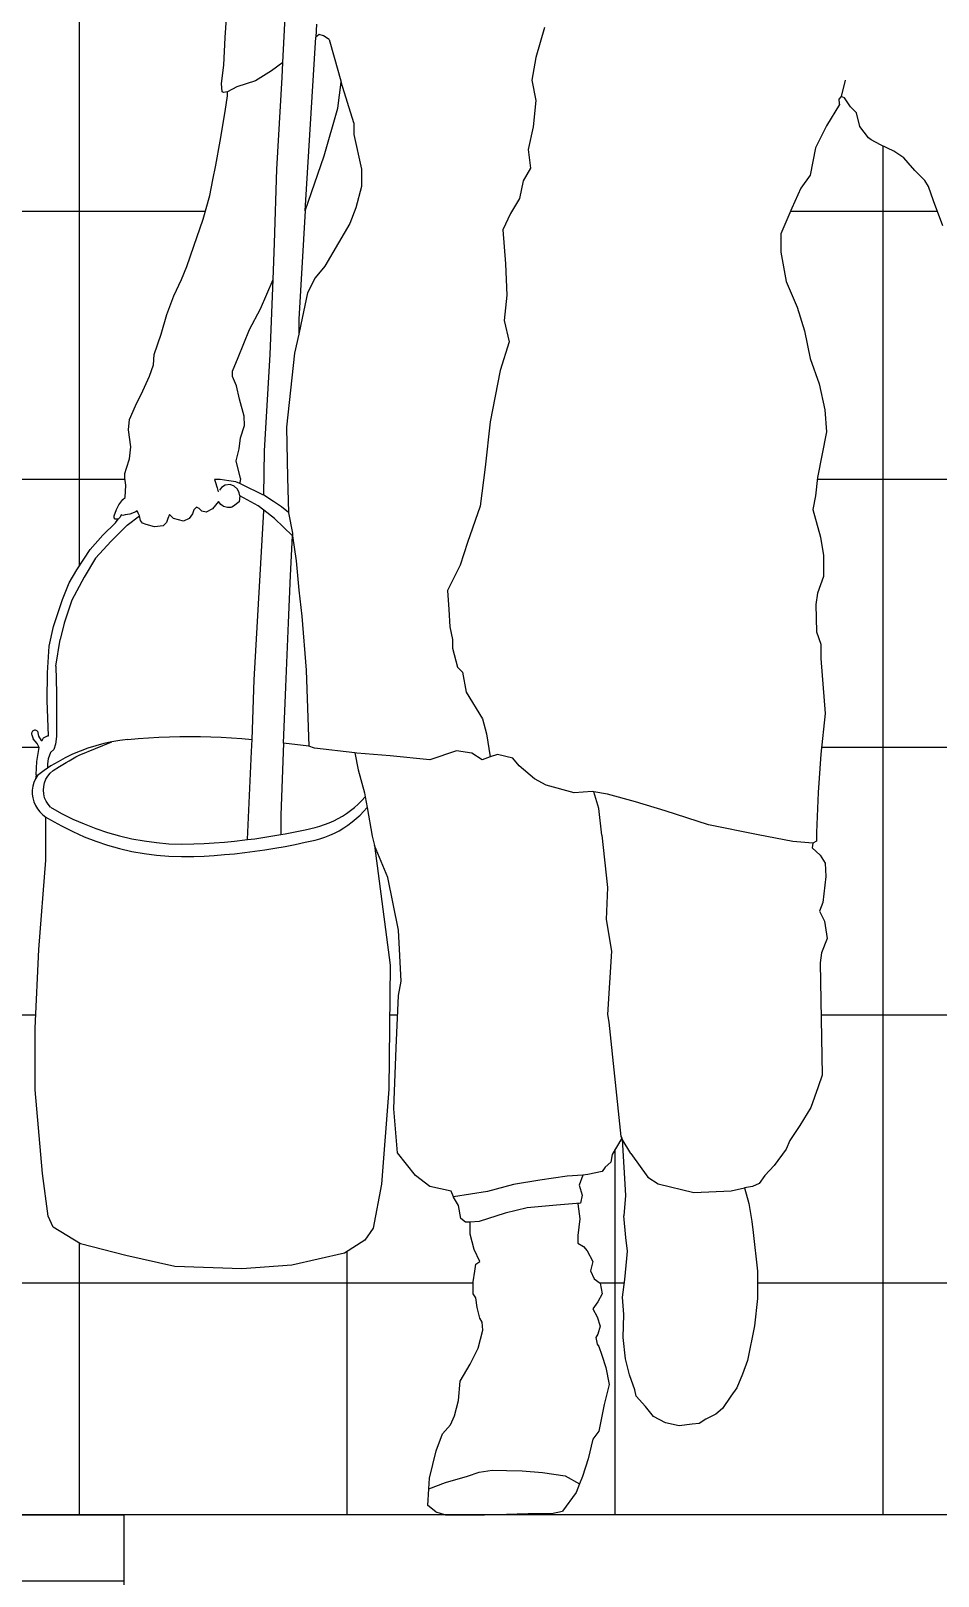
# Model space of a CAD drawing. Header units: metres. Extents: x 2304 to 3408, y 318 to 588.
# Drawn here: x 2785.388 to 2786.066, y 363.627 to 364.78 of the extents above; entities that cross this region are included whole.
import ezdxf

# ---------------------------------------------------------------- set-up
doc = ezdxf.new("R2010")
doc.units = ezdxf.units.M
doc.header["$LTSCALE"] = 5.5
doc.header["$MEASUREMENT"] = 0
for name, color, linetype in [('HACHURA', 251, 'Continuous'), ('HACHURA PISOS', 250, 'Continuous'), ('PENA 01', 1, 'Continuous')]:
    doc.layers.add(name, color=color, linetype=linetype)
doc.layers.add('PENA 04', color=4, linetype='Continuous', lineweight=25)

# ---------------------------------------------------------------- blocks, each defined once
blk = doc.blocks.new('A$C186D24D7')
for p, q in [((0.1444, 1.1026), (0.1464, 1.1321)), ((0.1875, 1.084), (0.1903, 1.1399)), ((0.2126, 1.1128), (0.2121, 1.103)), ((0.3827, 1.1102), (0.3762, 1.0877)), ((0.1434, 1.082), (0.1444, 1.1026)), ((0.2042, 0.9733), (0.2121, 1.103)), ((0.2145, 1.105), (0.2121, 1.103)), ((0.2179, 1.104), (0.2145, 1.105)), ((0.222, 1.1013), (0.2179, 1.104)), ((0.222, 1.1013), (0.2289, 1.0766)), ((0.3762, 1.0877), (0.3734, 1.0708)), ((0.1417, 1.0683), (0.1434, 1.082)), ((0.179, 1.0779), (0.1671, 1.0705)), ((0.1875, 1.084), (0.179, 1.0779)), ((0.1831, 1.0044), (0.1869, 1.0729)), ((0.1869, 1.0729), (0.1875, 1.084)), ((0.2289, 1.0766), (0.2311, 1.0694)), ((0.1422, 1.0621), (0.1417, 1.0683)), ((0.1432, 1.0616), (0.1422, 1.0621)), ((0.1461, 1.0621), (0.1432, 1.0616)), ((0.1531, 1.066), (0.1461, 1.0621)), ((0.1461, 1.0591), (0.1461, 1.0621)), ((0.1671, 1.0705), (0.1531, 1.066)), ((0.2284, 1.0499), (0.2311, 1.0694)), ((0.2405, 1.039), (0.2311, 1.0694)), ((0.3734, 1.0708), (0.3762, 1.0558)), ((0.6071, 1.0708), (0.6041, 1.0588)), ((0.1444, 1.0476), (0.1461, 1.0591)), ((0.2184, 1.0143), (0.2284, 1.0499)), ((0.3762, 1.0558), (0.3743, 1.0361)), ((0.6029, 1.0527), (0.5933, 1.0368)), ((0.6041, 1.0588), (0.6025, 1.0568)), ((0.6025, 1.0568), (0.6028, 1.0534)), ((0.6028, 1.0534), (0.6029, 1.0527)), ((0.6067, 1.0578), (0.6041, 1.0588)), ((0.6112, 1.051), (0.6067, 1.0578)), ((0.6157, 1.0465), (0.6112, 1.051)), ((0.1407, 1.0254), (0.1444, 1.0476)), ((0.2405, 1.039), (0.2405, 1.0304)), ((0.618, 1.0364), (0.6157, 1.0465)), ((0.2405, 1.0304), (0.2463, 1.0044)), ((0.3743, 1.0361), (0.3705, 1.0192)), ((0.5933, 1.0368), (0.5851, 1.0204)), ((0.6245, 1.0279), (0.618, 1.0364)), ((0.6266, 1.0263), (0.6245, 1.0279)), ((0.1374, 1.0074), (0.1407, 1.0254)), ((0.3705, 1.0192), (0.3724, 1.0051)), ((0.5851, 1.0204), (0.581, 0.9999)), ((0.6336, 1.0226), (0.6266, 1.0263)), ((0.6435, 1.0178), (0.6336, 1.0226)), ((0.651, 1.013), (0.6435, 1.0178)), ((0.1353, 0.9965), (0.1374, 1.0074)), ((0.1812, 0.9492), (0.1831, 1.0044)), ((0.2042, 0.9733), (0.2184, 1.0143)), ((0.2463, 1.0044), (0.2463, 0.9914)), ((0.3724, 1.0051), (0.3668, 0.9957)), ((0.6542, 1.0092), (0.651, 1.013)), ((0.6591, 1.0034), (0.6542, 1.0092)), ((0.1331, 0.9848), (0.1353, 0.9965)), ((0.3668, 0.9957), (0.364, 0.9826)), ((0.581, 0.9999), (0.5741, 0.9903)), ((0.6666, 0.9959), (0.6591, 1.0034)), ((0.6693, 0.9916), (0.6666, 0.9959)), ((0.1279, 0.9671), (0.1331, 0.9848)), ((0.2463, 0.9914), (0.2419, 0.9755)), ((0.364, 0.9826), (0.3574, 0.9714)), ((0.5741, 0.9903), (0.5673, 0.9753)), ((0.673, 0.9809), (0.6693, 0.9916)), ((0.68, 0.9621), (0.673, 0.9809)), ((0.2042, 0.9733), (0.1993, 0.8926)), ((0.2419, 0.9755), (0.2376, 0.9639)), ((0.3574, 0.9714), (0.3517, 0.9592)), ((0.5673, 0.9753), (0.5591, 0.9561)), ((0.1211, 0.9469), (0.1279, 0.9671)), ((0.2376, 0.9639), (0.2289, 0.9494)), ((0.3517, 0.9592), (0.3536, 0.9338)), ((0.1159, 0.9317), (0.1211, 0.9469)), ((0.1802, 0.9221), (0.1812, 0.9492)), ((0.2289, 0.9494), (0.2188, 0.9321)), ((0.5591, 0.9561), (0.5591, 0.9425)), ((0.5591, 0.9425), (0.5632, 0.9206)), ((0.1119, 0.9222), (0.1159, 0.9317)), ((0.2115, 0.9234), (0.2059, 0.9121)), ((0.2188, 0.9321), (0.2115, 0.9234)), ((0.3536, 0.9338), (0.3546, 0.9104)), ((0.1061, 0.9098), (0.1119, 0.9222)), ((0.1708, 0.9003), (0.1802, 0.9221)), ((0.1779, 0.8661), (0.1802, 0.9221)), ((0.2059, 0.9121), (0.2009, 0.8884)), ((0.5632, 0.9206), (0.5714, 0.9015)), ((0.1009, 0.896), (0.1061, 0.9098)), ((0.1627, 0.8848), (0.1708, 0.9003)), ((0.3546, 0.9104), (0.3527, 0.8916)), ((0.5714, 0.9015), (0.5769, 0.8837)), ((0.0966, 0.8813), (0.1009, 0.896)), ((0.1993, 0.8926), (0.1993, 0.8812)), ((0.2009, 0.8884), (0.1993, 0.8812)), ((0.3527, 0.8916), (0.3564, 0.8756)), ((0.0914, 0.8662), (0.0966, 0.8813)), ((0.1541, 0.864), (0.1627, 0.8848)), ((0.1993, 0.8812), (0.1963, 0.8672)), ((0.5769, 0.8837), (0.581, 0.8632)), ((0.0909, 0.8585), (0.0914, 0.8662)), ((0.1737, 0.7942), (0.1779, 0.8661)), ((0.1963, 0.8672), (0.1903, 0.812)), ((0.3564, 0.8756), (0.3498, 0.8542)), ((0.0879, 0.85), (0.0909, 0.8585)), ((0.15, 0.8536), (0.1541, 0.864)), ((0.15, 0.8496), (0.15, 0.8536)), ((0.3498, 0.8542), (0.3423, 0.8158)), ((0.581, 0.8632), (0.5878, 0.8441)), ((0.0831, 0.839), (0.0879, 0.85)), ((0.1529, 0.8427), (0.15, 0.8496)), ((0.1552, 0.8329), (0.1529, 0.8427)), ((0.5878, 0.8441), (0.5919, 0.8249)), ((0.0776, 0.8278), (0.0831, 0.839)), ((0.1587, 0.8202), (0.1552, 0.8329)), ((0.0731, 0.8176), (0.0776, 0.8278)), ((0.1588, 0.813), (0.1587, 0.8202)), ((0.5919, 0.8249), (0.5933, 0.8085)), ((0.0724, 0.8098), (0.0731, 0.8176)), ((0.0741, 0.7972), (0.0724, 0.8098)), ((0.1558, 0.8039), (0.1588, 0.813)), ((0.1903, 0.812), (0.191, 0.7742)), ((0.3423, 0.8158), (0.3385, 0.782)), ((0.5933, 0.8085), (0.5864, 0.7744)), ((0.0731, 0.7882), (0.0741, 0.7972)), ((0.1527, 0.7867), (0.1548, 0.7958)), ((0.1548, 0.7958), (0.1558, 0.8039)), ((0.0709, 0.7812), (0.0731, 0.7882)), ((0.1558, 0.7736), (0.1527, 0.7867)), ((0.1733, 0.761), (0.1737, 0.7942)), ((0.0696, 0.7772), (0.0709, 0.7812)), ((0.0696, 0.7737), (0.0696, 0.7772)), ((0.0704, 0.7685), (0.0696, 0.7737)), ((0.1407, 0.7729), (0.1364, 0.7729)), ((0.1364, 0.7729), (0.137, 0.7713)), ((0.1472, 0.7719), (0.1407, 0.7729)), ((0.1558, 0.7736), (0.1556, 0.7719)), ((0.191, 0.7742), (0.1917, 0.7482)), ((0.3385, 0.782), (0.3348, 0.7529)), ((0.5864, 0.7744), (0.5851, 0.7607)), ((0.0699, 0.7595), (0.0704, 0.7685)), ((0.137, 0.7713), (0.1384, 0.7666)), ((0.1384, 0.7666), (0.1393, 0.7635)), ((0.1418, 0.7669), (0.1403, 0.7649)), ((0.1445, 0.7687), (0.1418, 0.7669)), ((0.1481, 0.769), (0.1445, 0.7687)), ((0.1524, 0.771), (0.1472, 0.7719)), ((0.1512, 0.7678), (0.1481, 0.769)), ((0.1536, 0.7655), (0.1512, 0.7678)), ((0.1553, 0.7698), (0.1524, 0.771)), ((0.1548, 0.7628), (0.1536, 0.7655)), ((0.1554, 0.7607), (0.1548, 0.7628)), ((0.1556, 0.7719), (0.1553, 0.7707)), ((0.1553, 0.7707), (0.1553, 0.7698)), ((0.1578, 0.7687), (0.1553, 0.7698)), ((0.1726, 0.7614), (0.1578, 0.7687)), ((0.1733, 0.761), (0.1726, 0.7614)), ((0.0616, 0.7456), (0.0634, 0.7505)), ((0.0634, 0.7505), (0.0651, 0.7538)), ((0.0651, 0.7538), (0.0681, 0.7578)), ((0.0681, 0.7578), (0.0699, 0.7595)), ((0.1211, 0.7501), (0.1201, 0.7471)), ((0.1231, 0.7521), (0.1211, 0.7501)), ((0.1251, 0.7511), (0.1231, 0.7521)), ((0.1271, 0.7491), (0.1251, 0.7511)), ((0.1349, 0.7509), (0.1302, 0.7485)), ((0.1394, 0.7563), (0.1349, 0.7509)), ((0.1411, 0.7542), (0.1394, 0.7563)), ((0.143, 0.7529), (0.1411, 0.7542)), ((0.1433, 0.7526), (0.143, 0.7529)), ((0.1441, 0.7524), (0.1433, 0.7526)), ((0.1451, 0.7521), (0.1441, 0.7524)), ((0.1462, 0.7519), (0.1451, 0.7521)), ((0.1478, 0.7518), (0.1462, 0.7519)), ((0.1487, 0.7519), (0.1478, 0.7518)), ((0.1493, 0.7521), (0.1487, 0.7519)), ((0.1507, 0.753), (0.1493, 0.7521)), ((0.1548, 0.7561), (0.1507, 0.753)), ((0.1554, 0.7607), (0.1548, 0.7561)), ((0.169, 0.7532), (0.1554, 0.7607)), ((0.1732, 0.75), (0.169, 0.7532)), ((0.1732, 0.7494), (0.1732, 0.75)), ((0.1813, 0.7438), (0.1732, 0.75)), ((0.1805, 0.7563), (0.1733, 0.761)), ((0.1866, 0.7523), (0.1805, 0.7563)), ((0.1917, 0.7482), (0.1866, 0.7523)), ((0.3348, 0.7529), (0.3254, 0.7257)), ((0.5851, 0.7607), (0.5831, 0.7504)), ((0.5831, 0.7504), (0.5887, 0.7297)), ((0.0531, 0.7313), (0.0626, 0.7405)), ((0.0712, 0.7388), (0.0594, 0.7269)), ((0.0616, 0.7441), (0.0616, 0.7456)), ((0.0624, 0.7433), (0.0616, 0.7441)), ((0.0645, 0.7432), (0.0624, 0.7433)), ((0.0626, 0.7405), (0.0645, 0.7432)), ((0.0651, 0.7437), (0.0645, 0.7432)), ((0.066, 0.7446), (0.0651, 0.7437)), ((0.0669, 0.7464), (0.066, 0.7446)), ((0.0681, 0.746), (0.0669, 0.7464)), ((0.0699, 0.7464), (0.0681, 0.746)), ((0.0734, 0.7469), (0.0699, 0.7464)), ((0.0712, 0.7388), (0.0804, 0.7458)), ((0.0778, 0.7486), (0.0734, 0.7469)), ((0.0788, 0.7495), (0.0778, 0.7486)), ((0.0794, 0.7478), (0.0788, 0.7495)), ((0.0804, 0.7458), (0.0794, 0.7478)), ((0.0812, 0.7423), (0.0804, 0.7458)), ((0.0827, 0.7403), (0.0812, 0.7423)), ((0.0854, 0.7393), (0.0827, 0.7403)), ((0.0917, 0.7376), (0.0854, 0.7393)), ((0.0981, 0.7383), (0.0917, 0.7376)), ((0.1006, 0.7406), (0.0981, 0.7383)), ((0.1016, 0.7436), (0.1006, 0.7406)), ((0.1029, 0.7466), (0.1016, 0.7436)), ((0.1059, 0.7436), (0.1029, 0.7466)), ((0.1134, 0.7418), (0.1059, 0.7436)), ((0.1176, 0.7436), (0.1134, 0.7418)), ((0.1201, 0.7471), (0.1176, 0.7436)), ((0.1302, 0.7485), (0.1271, 0.7491)), ((0.1661, 0.6232), (0.1732, 0.7494)), ((0.1948, 0.7308), (0.1813, 0.7438)), ((0.1917, 0.7482), (0.1917, 0.748)), ((0.1917, 0.748), (0.1946, 0.7328)), ((0.0436, 0.7205), (0.0531, 0.7313)), ((0.0594, 0.7269), (0.0476, 0.7142)), ((0.1932, 0.7011), (0.1948, 0.7308)), ((0.1946, 0.7328), (0.1948, 0.7308)), ((0.1948, 0.7308), (0.1974, 0.7121)), ((0.5887, 0.7297), (0.5909, 0.7162)), ((0.0338, 0.7053), (0.0436, 0.7205)), ((0.3254, 0.7257), (0.3197, 0.7088)), ((0.5909, 0.7162), (0.5909, 0.7004)), ((0.0281, 0.6956), (0.0338, 0.7053)), ((0.0476, 0.7142), (0.0391, 0.7)), ((0.1974, 0.7121), (0.1993, 0.6903)), ((0.3197, 0.7088), (0.3103, 0.69)), ((0.0231, 0.6832), (0.0281, 0.6956)), ((0.0391, 0.7), (0.0301, 0.6828)), ((0.1917, 0.6659), (0.1932, 0.7011)), ((0.5909, 0.7004), (0.5864, 0.688)), ((0.0163, 0.6632), (0.0231, 0.6832)), ((0.0301, 0.6828), (0.0244, 0.6656)), ((0.1993, 0.6903), (0.2017, 0.6709)), ((0.3103, 0.69), (0.3113, 0.6759)), ((0.5864, 0.688), (0.5853, 0.6795)), ((0.2017, 0.6709), (0.205, 0.6304)), ((0.3113, 0.6759), (0.3122, 0.6628)), ((0.5853, 0.6795), (0.5858, 0.6591)), ((0.0131, 0.6485), (0.0163, 0.6632)), ((0.0244, 0.6656), (0.0213, 0.6535)), ((0.1898, 0.6181), (0.1917, 0.6659)), ((0.3122, 0.6628), (0.3141, 0.6534)), ((0.5858, 0.6591), (0.5891, 0.65)), ((0.0119, 0.6286), (0.0131, 0.6485)), ((0.0181, 0.6335), (0.0213, 0.6535)), ((0.3141, 0.6534), (0.3141, 0.6469)), ((0.3141, 0.6469), (0.3179, 0.6328)), ((0.5891, 0.65), (0.5891, 0.6393)), ((0.5891, 0.6393), (0.5922, 0.5982)), ((0.0116, 0.6079), (0.0119, 0.6286)), ((0.0181, 0.6335), (0.0186, 0.6133)), ((0.1645, 0.5788), (0.1661, 0.6232)), ((0.205, 0.6304), (0.2069, 0.5737)), ((0.3179, 0.6328), (0.3216, 0.629)), ((0.3216, 0.629), (0.3244, 0.614)), ((0.0186, 0.6133), (0.0186, 0.581)), ((0.1879, 0.5761), (0.1898, 0.6181)), ((0.3244, 0.614), (0.3366, 0.5943)), ((0.0126, 0.5815), (0.0116, 0.6079)), ((0.3366, 0.5943), (0.3395, 0.583)), ((0.5922, 0.5982), (0.589, 0.5677)), ((0.0001, 0.5839), (0, 0.5834)), ((0, 0.5834), (0, 0.5828)), ((0, 0.5828), (0.0001, 0.5822)), ((0.0004, 0.5844), (0.0001, 0.5839)), ((0.0001, 0.5822), (0.0011, 0.5792)), ((0.0007, 0.5849), (0.0004, 0.5844)), ((0.0012, 0.5852), (0.0007, 0.5849)), ((0.0041, 0.5757), (0.0011, 0.5792)), ((0.0017, 0.5855), (0.0012, 0.5852)), ((0.0022, 0.5856), (0.0017, 0.5855)), ((0.0028, 0.5857), (0.0022, 0.5856)), ((0.0034, 0.5855), (0.0028, 0.5857)), ((0.0039, 0.5853), (0.0034, 0.5855)), ((0.0044, 0.585), (0.0039, 0.5853)), ((0.0044, 0.585), (0.0051, 0.5812)), ((0.0051, 0.5812), (0.0071, 0.578)), ((0.0071, 0.578), (0.0079, 0.578)), ((0.0079, 0.578), (0.0089, 0.58)), ((0.0089, 0.58), (0.0119, 0.5815)), ((0.0119, 0.5815), (0.0126, 0.5815)), ((0.0186, 0.581), (0.0178, 0.5752)), ((0.0354, 0.5671), (0.0598, 0.577)), ((0.0598, 0.577), (0.0538, 0.5757)), ((0.0658, 0.578), (0.0598, 0.577)), ((0.0719, 0.5788), (0.0658, 0.578)), ((0.0719, 0.5788), (0.0796, 0.5795)), ((0.0796, 0.5795), (0.0873, 0.58)), ((0.0873, 0.58), (0.095, 0.5805)), ((0.095, 0.5805), (0.1028, 0.5808)), ((0.1028, 0.5808), (0.1105, 0.581)), ((0.1105, 0.581), (0.1182, 0.5811)), ((0.1182, 0.5811), (0.126, 0.581)), ((0.126, 0.581), (0.1337, 0.5808)), ((0.1337, 0.5808), (0.1414, 0.5805)), ((0.1414, 0.5805), (0.1491, 0.58)), ((0.1491, 0.58), (0.1568, 0.5795)), ((0.1568, 0.5795), (0.1645, 0.5788)), ((0.1642, 0.5699), (0.1645, 0.5788)), ((0.3395, 0.583), (0.3421, 0.5657)), ((0.0039, 0.5623), (0.0056, 0.5728)), ((0.0056, 0.5728), (0.0041, 0.5757)), ((0.0141, 0.569), (0.0124, 0.5643)), ((0.0166, 0.5713), (0.0141, 0.569)), ((0.0178, 0.5752), (0.0166, 0.5713)), ((0.0306, 0.5677), (0.0251, 0.5651)), ((0.0305, 0.5643), (0.0329, 0.5657)), ((0.0363, 0.5701), (0.0306, 0.5677)), ((0.0329, 0.5657), (0.0354, 0.5671)), ((0.042, 0.5723), (0.0363, 0.5701)), ((0.0479, 0.5741), (0.042, 0.5723)), ((0.0538, 0.5757), (0.0479, 0.5741)), ((0.1612, 0.504), (0.1642, 0.5699)), ((0.1879, 0.5761), (0.186, 0.5222)), ((0.2069, 0.5737), (0.1879, 0.5761)), ((0.2112, 0.5723), (0.2069, 0.5737)), ((0.2411, 0.5687), (0.2112, 0.5723)), ((0.2427, 0.5685), (0.2411, 0.5687)), ((0.2411, 0.5687), (0.2436, 0.5561)), ((0.2675, 0.5666), (0.2427, 0.5685)), ((0.2971, 0.5637), (0.2675, 0.5666)), ((0.3171, 0.5704), (0.2971, 0.5637)), ((0.3285, 0.5685), (0.3171, 0.5704)), ((0.3362, 0.5637), (0.3285, 0.5685)), ((0.3421, 0.5657), (0.3362, 0.5637)), ((0.3476, 0.5676), (0.3421, 0.5657)), ((0.3591, 0.5647), (0.3476, 0.5676)), ((0.589, 0.5677), (0.5869, 0.5393)), ((0.0034, 0.5523), (0.0039, 0.5623)), ((0.0093, 0.5556), (0.0044, 0.552)), ((0.0119, 0.5573), (0.0093, 0.5556)), ((0.0124, 0.5643), (0.0119, 0.5605)), ((0.0119, 0.5605), (0.0119, 0.5573)), ((0.0144, 0.559), (0.0119, 0.5573)), ((0.0121, 0.5515), (0.0139, 0.5537)), ((0.0139, 0.5537), (0.0161, 0.5556)), ((0.0197, 0.5622), (0.0144, 0.559)), ((0.0161, 0.5556), (0.0209, 0.5585)), ((0.0251, 0.5651), (0.0197, 0.5622)), ((0.0209, 0.5585), (0.0233, 0.56)), ((0.0233, 0.56), (0.0257, 0.5615)), ((0.0257, 0.5615), (0.0281, 0.5629)), ((0.0281, 0.5629), (0.0305, 0.5643)), ((0.2436, 0.5561), (0.2484, 0.539)), ((0.3639, 0.559), (0.3591, 0.5647)), ((0.3753, 0.5494), (0.3639, 0.559)), ((0.0009, 0.5439), (0.0005, 0.541)), ((0.0017, 0.5467), (0.0009, 0.5439)), ((0.0029, 0.5494), (0.0017, 0.5467)), ((0.0034, 0.5523), (0.0029, 0.5494)), ((0.0044, 0.552), (0.0029, 0.5494)), ((0.0088, 0.5409), (0.009, 0.5437)), ((0.009, 0.5437), (0.0096, 0.5465)), ((0.0096, 0.5465), (0.0107, 0.5491)), ((0.0107, 0.5491), (0.0121, 0.5515)), ((0.3839, 0.5447), (0.3753, 0.5494)), ((0.4049, 0.539), (0.3839, 0.5447)), ((0.0005, 0.541), (0.0005, 0.538)), ((0.0005, 0.538), (0.0009, 0.5351)), ((0.0009, 0.5351), (0.0017, 0.5322)), ((0.0017, 0.5322), (0.0028, 0.5295)), ((0.009, 0.5381), (0.0088, 0.5409)), ((0.0097, 0.5353), (0.009, 0.5381)), ((0.0108, 0.5327), (0.0097, 0.5353)), ((0.0123, 0.5304), (0.0108, 0.5327)), ((0.2438, 0.5305), (0.2464, 0.5331)), ((0.2464, 0.5331), (0.2489, 0.5359)), ((0.2484, 0.539), (0.2489, 0.5359)), ((0.2489, 0.5359), (0.2503, 0.5281)), ((0.4183, 0.5399), (0.4049, 0.539)), ((0.4197, 0.5397), (0.4183, 0.5399)), ((0.4297, 0.538), (0.4197, 0.5397)), ((0.4232, 0.5273), (0.4197, 0.5397)), ((0.4507, 0.5323), (0.4297, 0.538)), ((0.4727, 0.5256), (0.4507, 0.5323)), ((0.5869, 0.5393), (0.5858, 0.5093)), ((0.0028, 0.5295), (0.0043, 0.527)), ((0.0043, 0.527), (0.0062, 0.5247)), ((0.0062, 0.5247), (0.0083, 0.5226)), ((0.0083, 0.5226), (0.0107, 0.5209)), ((0.0107, 0.5209), (0.0142, 0.5188)), ((0.0107, 0.4888), (0.0107, 0.5209)), ((0.0142, 0.5282), (0.0123, 0.5304)), ((0.0142, 0.5282), (0.0223, 0.5236)), ((0.0223, 0.5236), (0.0307, 0.5194)), ((0.0307, 0.5194), (0.0392, 0.5157)), ((0.186, 0.5222), (0.186, 0.5078)), ((0.2255, 0.518), (0.2288, 0.5197)), ((0.2288, 0.5197), (0.232, 0.5215)), ((0.232, 0.5215), (0.2351, 0.5236)), ((0.2351, 0.5236), (0.2381, 0.5257)), ((0.2381, 0.5257), (0.241, 0.5281)), ((0.2393, 0.5172), (0.2422, 0.5197)), ((0.241, 0.5281), (0.2438, 0.5305)), ((0.2422, 0.5197), (0.2451, 0.5223)), ((0.2451, 0.5223), (0.2478, 0.5251)), ((0.2478, 0.5251), (0.2503, 0.5281)), ((0.2503, 0.5281), (0.2541, 0.5065)), ((0.4256, 0.5073), (0.4232, 0.5273)), ((0.5051, 0.5151), (0.4727, 0.5256)), ((0.0142, 0.5188), (0.0223, 0.5142)), ((0.0223, 0.5142), (0.0307, 0.51)), ((0.0307, 0.51), (0.0392, 0.5062)), ((0.0392, 0.5157), (0.0479, 0.5123)), ((0.0479, 0.5123), (0.0567, 0.5093)), ((0.0567, 0.5093), (0.0657, 0.5068)), ((0.1816, 0.507), (0.186, 0.5078)), ((0.186, 0.5078), (0.1891, 0.5084)), ((0.1891, 0.5084), (0.1966, 0.5098)), ((0.1966, 0.5098), (0.2041, 0.5114)), ((0.2041, 0.5114), (0.2115, 0.5131)), ((0.2115, 0.5131), (0.2151, 0.5141)), ((0.2151, 0.5141), (0.2186, 0.5152)), ((0.2186, 0.5152), (0.2221, 0.5165)), ((0.2221, 0.5165), (0.2255, 0.518)), ((0.2226, 0.5073), (0.2261, 0.5089)), ((0.2261, 0.5089), (0.2296, 0.5107)), ((0.2296, 0.5107), (0.2329, 0.5127)), ((0.2329, 0.5127), (0.2361, 0.5148)), ((0.2361, 0.5148), (0.2393, 0.5172)), ((0.5423, 0.5075), (0.5051, 0.5151)), ((0.5681, 0.5027), (0.5423, 0.5075)), ((0.5858, 0.5093), (0.5858, 0.5028)), ((0.0392, 0.5062), (0.0479, 0.5028)), ((0.0479, 0.5028), (0.0567, 0.4999)), ((0.0567, 0.4999), (0.0657, 0.4973)), ((0.0657, 0.5068), (0.0748, 0.5047)), ((0.0657, 0.4973), (0.0748, 0.4952)), ((0.0748, 0.5047), (0.0839, 0.503)), ((0.0839, 0.503), (0.0932, 0.5018)), ((0.0932, 0.5018), (0.1025, 0.501)), ((0.1025, 0.501), (0.1118, 0.5007)), ((0.1118, 0.5007), (0.1211, 0.5008)), ((0.1211, 0.5008), (0.1287, 0.5012)), ((0.1287, 0.5012), (0.1363, 0.5016)), ((0.1363, 0.5016), (0.1439, 0.5022)), ((0.1439, 0.5022), (0.1515, 0.5029)), ((0.1515, 0.5029), (0.159, 0.5038)), ((0.159, 0.5038), (0.1612, 0.504)), ((0.1612, 0.504), (0.1666, 0.5047)), ((0.1666, 0.5047), (0.1741, 0.5058)), ((0.1666, 0.4953), (0.1741, 0.4964)), ((0.1741, 0.5058), (0.1816, 0.507)), ((0.1741, 0.4964), (0.1816, 0.4976)), ((0.1816, 0.4976), (0.1891, 0.4989)), ((0.1891, 0.4989), (0.1966, 0.5004)), ((0.1966, 0.5004), (0.2041, 0.502)), ((0.2041, 0.502), (0.2115, 0.5037)), ((0.2115, 0.5037), (0.2152, 0.5047)), ((0.2152, 0.5047), (0.2189, 0.5059)), ((0.2189, 0.5059), (0.2226, 0.5073)), ((0.2541, 0.5065), (0.256, 0.4997)), ((0.256, 0.4997), (0.2675, 0.4103)), ((0.2658, 0.4757), (0.256, 0.4997)), ((0.4256, 0.5073), (0.4297, 0.4682)), ((0.5831, 0.5015), (0.5681, 0.5027)), ((0.5831, 0.5015), (0.5826, 0.4978)), ((0.5826, 0.4978), (0.5885, 0.4924)), ((0.5858, 0.5028), (0.5831, 0.5015)), ((0.0053, 0.4221), (0.0107, 0.4888)), ((0.0748, 0.4952), (0.0839, 0.4936)), ((0.0839, 0.4936), (0.0932, 0.4924)), ((0.0932, 0.4924), (0.1025, 0.4916)), ((0.1025, 0.4916), (0.1118, 0.4913)), ((0.1118, 0.4913), (0.1211, 0.4914)), ((0.1211, 0.4914), (0.1287, 0.4917)), ((0.1287, 0.4917), (0.1363, 0.4922)), ((0.1363, 0.4922), (0.1439, 0.4928)), ((0.1439, 0.4928), (0.1515, 0.4935)), ((0.1515, 0.4935), (0.159, 0.4943)), ((0.159, 0.4943), (0.1666, 0.4953)), ((0.5885, 0.4924), (0.5922, 0.4865)), ((0.5922, 0.4865), (0.5928, 0.4764)), ((0.2738, 0.4365), (0.2658, 0.4757)), ((0.5928, 0.4764), (0.5906, 0.4571)), ((0.4297, 0.4682), (0.4287, 0.4445)), ((0.5906, 0.4571), (0.5879, 0.4506)), ((0.5879, 0.4506), (0.5917, 0.4431)), ((0.4287, 0.4445), (0.4328, 0.4208)), ((0.5917, 0.4431), (0.5938, 0.4303)), ((0.2757, 0.3984), (0.2738, 0.4365)), ((0.5938, 0.4303), (0.5895, 0.4196)), ((0.0026, 0.3633), (0.0053, 0.4221)), ((0.4328, 0.4208), (0.4297, 0.3735)), ((0.5895, 0.4196), (0.5885, 0.4121)), ((0.2675, 0.4103), (0.2666, 0.3177)), ((0.5885, 0.4121), (0.5901, 0.3281)), ((0.2739, 0.3877), (0.2757, 0.3984)), ((0.2721, 0.3485), (0.2739, 0.3877)), ((0.4297, 0.3735), (0.4309, 0.3677)), ((0.0026, 0.3172), (0.0026, 0.3633)), ((0.4309, 0.3677), (0.4397, 0.2824)), ((0.2703, 0.3031), (0.2721, 0.3485)), ((0.5901, 0.3281), (0.5869, 0.3195)), ((0.008, 0.2549), (0.0026, 0.3172)), ((0.2666, 0.3177), (0.2612, 0.2469)), ((0.5869, 0.3195), (0.5815, 0.304)), ((0.273, 0.2702), (0.2703, 0.3031)), ((0.5815, 0.304), (0.5734, 0.2906)), ((0.5734, 0.2906), (0.5659, 0.2794)), ((0.4404, 0.2812), (0.4333, 0.2691)), ((0.4397, 0.2824), (0.4404, 0.2812)), ((0.4404, 0.2812), (0.4408, 0.2805)), ((0.4408, 0.2805), (0.4431, 0.2384)), ((0.4473, 0.2698), (0.4408, 0.2805)), ((0.5659, 0.2794), (0.5632, 0.273)), ((0.2864, 0.2533), (0.273, 0.2702)), ((0.4333, 0.2691), (0.4323, 0.2632)), ((0.4473, 0.2698), (0.46, 0.252)), ((0.5632, 0.273), (0.5541, 0.2607)), ((0.0124, 0.2229), (0.008, 0.2549)), ((0.4151, 0.2541), (0.4113, 0.2536)), ((0.4258, 0.2562), (0.4151, 0.2541)), ((0.428, 0.2595), (0.4258, 0.2562)), ((0.4323, 0.2632), (0.428, 0.2595)), ((0.5541, 0.2607), (0.5471, 0.2532)), ((0.2612, 0.2469), (0.2549, 0.214)), ((0.2971, 0.2452), (0.2864, 0.2533)), ((0.3131, 0.2417), (0.2971, 0.2452)), ((0.3596, 0.2467), (0.3401, 0.2415)), ((0.3792, 0.2498), (0.3596, 0.2467)), ((0.3998, 0.2529), (0.3792, 0.2498)), ((0.4113, 0.2536), (0.3998, 0.2529)), ((0.4113, 0.2536), (0.4087, 0.2461)), ((0.4087, 0.2461), (0.4108, 0.2386)), ((0.46, 0.252), (0.4676, 0.247)), ((0.4676, 0.247), (0.4942, 0.2406)), ((0.5221, 0.2419), (0.5321, 0.2441)), ((0.538, 0.2451), (0.5321, 0.2441)), ((0.5321, 0.2441), (0.5353, 0.2323)), ((0.5429, 0.2473), (0.538, 0.2451)), ((0.5471, 0.2532), (0.5429, 0.2473)), ((0.3148, 0.2375), (0.3131, 0.2417)), ((0.3401, 0.2415), (0.3148, 0.2375)), ((0.3149, 0.2372), (0.3148, 0.2375)), ((0.3185, 0.231), (0.3149, 0.2372)), ((0.3202, 0.2212), (0.3185, 0.231)), ((0.3916, 0.2313), (0.3699, 0.2292)), ((0.4097, 0.2327), (0.3916, 0.2313)), ((0.4097, 0.2327), (0.4076, 0.2321)), ((0.4076, 0.2321), (0.4092, 0.2209)), ((0.4108, 0.2386), (0.4097, 0.2327)), ((0.4431, 0.2384), (0.4419, 0.2232)), ((0.4942, 0.2406), (0.5221, 0.2419)), ((0.5353, 0.2323), (0.5375, 0.2189)), ((0.016, 0.2148), (0.0124, 0.2229)), ((0.3238, 0.2185), (0.3202, 0.2212)), ((0.3535, 0.2251), (0.3339, 0.2189)), ((0.3699, 0.2292), (0.3535, 0.2251)), ((0.4092, 0.2209), (0.4076, 0.2086)), ((0.4435, 0.2071), (0.4419, 0.2232)), ((0.0365, 0.2024), (0.016, 0.2148)), ((0.2549, 0.214), (0.2487, 0.205)), ((0.3274, 0.2185), (0.3238, 0.2185)), ((0.3339, 0.2189), (0.3274, 0.2185)), ((0.3274, 0.2096), (0.3274, 0.2185)), ((0.3302, 0.1981), (0.3274, 0.2096)), ((0.4076, 0.2086), (0.4076, 0.2027)), ((0.5375, 0.2189), (0.5386, 0.2108)), ((0.5386, 0.2108), (0.5418, 0.1819)), ((0.0704, 0.1935), (0.0365, 0.2024)), ((0.2487, 0.205), (0.2335, 0.1953)), ((0.3344, 0.1891), (0.3302, 0.1981)), ((0.4076, 0.2027), (0.4119, 0.2003)), ((0.4119, 0.2003), (0.4145, 0.1971)), ((0.4145, 0.1971), (0.4188, 0.1891)), ((0.4446, 0.1969), (0.4435, 0.2071)), ((0.4442, 0.1914), (0.4446, 0.1969)), ((0.1069, 0.1855), (0.0704, 0.1935)), ((0.1569, 0.1837), (0.1069, 0.1855)), ((0.1943, 0.1863), (0.1569, 0.1837)), ((0.2335, 0.1953), (0.1943, 0.1863)), ((0.3308, 0.1818), (0.3314, 0.1872)), ((0.3314, 0.1872), (0.3344, 0.1891)), ((0.4188, 0.1891), (0.4172, 0.1821)), ((0.4426, 0.1758), (0.4442, 0.1914)), ((0.3296, 0.174), (0.3308, 0.1818)), ((0.3296, 0.1649), (0.3296, 0.174)), ((0.4172, 0.1821), (0.4199, 0.1762)), ((0.4199, 0.1762), (0.4242, 0.173)), ((0.4409, 0.1624), (0.4426, 0.1758)), ((0.5418, 0.1819), (0.5418, 0.1614)), ((0.3314, 0.1619), (0.3296, 0.1649)), ((0.3326, 0.1547), (0.3314, 0.1619)), ((0.4258, 0.1649), (0.4226, 0.1591)), ((0.4242, 0.173), (0.4258, 0.1649)), ((0.442, 0.1496), (0.4409, 0.1624)), ((0.3344, 0.1468), (0.3326, 0.1547)), ((0.4226, 0.1591), (0.4188, 0.1537)), ((0.4188, 0.1537), (0.4221, 0.1478)), ((0.5418, 0.1614), (0.5396, 0.141)), ((0.3362, 0.1438), (0.3344, 0.1468)), ((0.3368, 0.1378), (0.3362, 0.1438)), ((0.4221, 0.1478), (0.4242, 0.1408)), ((0.4242, 0.1408), (0.4226, 0.1349)), ((0.4415, 0.1324), (0.442, 0.1496)), ((0.5396, 0.141), (0.5343, 0.1153)), ((0.3332, 0.1245), (0.3368, 0.1378)), ((0.4226, 0.1349), (0.421, 0.1323)), ((0.421, 0.1323), (0.4221, 0.1274)), ((0.4221, 0.1274), (0.4232, 0.1257)), ((0.4431, 0.1164), (0.4415, 0.1324)), ((0.3272, 0.1125), (0.3332, 0.1245)), ((0.4232, 0.1257), (0.4256, 0.1191)), ((0.4256, 0.1191), (0.4286, 0.11)), ((0.4463, 0.1046), (0.4431, 0.1164)), ((0.3199, 0.0998), (0.3272, 0.1125)), ((0.4286, 0.11), (0.431, 0.0974)), ((0.4501, 0.0933), (0.4463, 0.1046)), ((0.5305, 0.1051), (0.5262, 0.0949)), ((0.5343, 0.1153), (0.5305, 0.1051)), ((0.3187, 0.0853), (0.3199, 0.0998)), ((0.431, 0.0974), (0.4274, 0.0823)), ((0.4511, 0.0885), (0.4501, 0.0933)), ((0.5262, 0.0949), (0.5219, 0.0885)), ((0.3157, 0.0739), (0.3187, 0.0853)), ((0.4274, 0.0823), (0.4232, 0.0624)), ((0.4581, 0.081), (0.4511, 0.0885)), ((0.464, 0.0735), (0.4581, 0.081)), ((0.5219, 0.0885), (0.5155, 0.0794)), ((0.3127, 0.0672), (0.3157, 0.0739)), ((0.4731, 0.0687), (0.464, 0.0735)), ((0.5032, 0.0714), (0.4983, 0.0681)), ((0.5107, 0.0751), (0.5032, 0.0714)), ((0.5155, 0.0794), (0.5107, 0.0751)), ((0.3018, 0.0479), (0.3066, 0.0606)), ((0.3066, 0.0606), (0.3127, 0.0672)), ((0.4232, 0.0624), (0.4189, 0.0564)), ((0.4833, 0.0665), (0.4731, 0.0687)), ((0.493, 0.0676), (0.4833, 0.0665)), ((0.4983, 0.0681), (0.493, 0.0676)), ((0.297, 0.0274), (0.3018, 0.0479)), ((0.4189, 0.0564), (0.4153, 0.0419)), ((0.4153, 0.0419), (0.4111, 0.0286)), ((0.2965, 0.0194), (0.297, 0.0274)), ((0.2965, 0.0194), (0.3088, 0.0243)), ((0.3088, 0.0243), (0.3252, 0.0289)), ((0.3252, 0.0289), (0.334, 0.0318)), ((0.334, 0.0318), (0.3437, 0.0334)), ((0.3437, 0.0334), (0.3544, 0.0332)), ((0.3544, 0.0332), (0.366, 0.0329)), ((0.366, 0.0329), (0.3813, 0.0316)), ((0.3813, 0.0316), (0.3982, 0.0292)), ((0.3982, 0.0292), (0.4089, 0.0231)), ((0.4089, 0.0231), (0.4063, 0.0166)), ((0.4111, 0.0286), (0.4089, 0.0231)), ((0.2958, 0.0069), (0.2965, 0.0194)), ((0.4063, 0.0166), (0.3963, 0.0029)), ((0.3016, 0.0022), (0.2958, 0.0069)), ((0.3016, 0.0022), (0.3088, 0)), ((0.3021, 0.0018), (0.3016, 0.0022)), ((0.338, 0), (0.3705, 0.0011)), ((0.3705, 0.0011), (0.3881, 0.0011)), ((0.3881, 0.0011), (0.3963, 0.0029)), ((0.3088, 0), (0.338, 0))]:
    blk.add_line(p, q)

msp = doc.modelspace()

# ---------------------------------------------------------------- hatches: boundary and pattern name
at = {"layer": 'HACHURA', "ltscale": 1.5}
h = msp.add_hatch(dxfattribs=at)
h.set_pattern_fill('HACH25', color=256, scale=0.025, angle=90, pattern_type=2)
h.set_pattern_definition([(180, (2784.1578, 363.53774), (-8e-17, -0.6225), []), (180, (2784.1578, 363.573), (-8e-17, -0.6225), []), (180, (2784.1578, 363.623), (-8e-17, -0.6225), []), (180, (2784.1578, 363.69374), (-8e-17, -0.6225), []), (180, (2784.1578, 363.79374), (-8e-17, -0.6225), []), (180, (2784.1578, 363.93524), (-8e-17, -0.6225), []), (180, (2784.1578, 364.13524), (-8e-17, -0.6225), [])])
h.paths.add_polyline_path([(2785.4578, 363.6727), (2784.1578, 363.6727), (2784.1578, 363.5127), (2785.4578, 363.5127)])
at = {"layer": 'HACHURA PISOS', "ltscale": 1.5}
h = msp.add_hatch(dxfattribs=at)
h.set_pattern_fill('_USER', color=256, scale=0.2, style=0, double=1, pattern_type=0)
h.set_pattern_definition([(0, (5284.42447, 377.0457), (0, 0.2), []), (90, (5284.42447, 377.0457), (-0.2, 1e-17), [])])
h.paths.add_polyline_path([(2788.0328, 367.0127), (2784.2828, 367.0127), (2784.2828, 366.2327), (2788.0328, 366.2327)])
h.paths.add_polyline_path([(2785.8621, 365.3446), (2785.8685, 365.3417), (2785.8747, 365.3384), (2785.8883, 365.3357), (2785.8943, 365.3324), (2785.8997, 365.3271), (2785.9063, 365.3208), (2785.9119, 365.3143), (2785.9152, 365.3113), (2785.925, 365.3048), (2785.9328, 365.2956), (2785.9363, 365.2926), (2785.9429, 365.2843), (2785.9474, 365.2748), (2785.9522, 365.2623), (2785.9534, 365.2576), (2785.9543, 365.2543), (2785.9549, 365.2517), (2785.9558, 365.2478), (2785.9558, 365.2451), (2785.9564, 365.238), (2785.9558, 365.2279), (2785.9543, 365.2169), (2785.951, 365.2033), (2785.949, 365.1984), (2785.9519, 365.1945), (2785.9512, 365.1839), (2785.9465, 365.1703), (2785.9392, 365.1635), (2785.9339, 365.1538), (2785.9265, 365.1574), (2785.9256, 365.1531), (2785.9244, 365.1513), (2785.9213, 365.1344), (2785.9213, 365.1166), (2785.9273, 365.1056), (2785.9349, 365.0972), (2785.9561, 365.0845), (2785.9589, 365.074), (2785.9773, 365.0625), (2785.9917, 365.0532), (2786.0077, 365.0422), (2786.0188, 365.0337), (2786.0306, 365.0188), (2786.045, 365.0002), (2786.0594, 364.9774), (2786.0696, 364.9613), (2786.0941, 364.9164), (2786.1094, 364.88), (2786.117, 364.864), (2786.128, 364.8454), (2786.1392, 364.8196), (2786.1477, 364.806), (2786.157, 364.8027), (2786.1621, 364.7917), (2786.1706, 364.7756), (2786.1765, 364.7697), (2786.1825, 364.7677), (2786.1917, 364.7646), (2786.2002, 364.7633), (2786.2088, 364.7629), (2786.2057, 364.8252), (2786.1979, 364.9123), (2786.1925, 364.9744), (2786.1862, 365.0406), (2786.1792, 365.1269), (2786.1691, 365.2163), (2786.1629, 365.2793), (2786.1541, 365.4093), (2786.1602, 365.4143), (2786.1679, 365.4117), (2786.1691, 365.407), (2786.1847, 365.2844), (2786.205, 365.0737), (2786.2174, 364.9469), (2786.2268, 364.8187), (2786.2322, 364.7517), (2786.2417, 364.7443), (2786.251, 364.7375), (2786.2603, 364.7223), (2786.268, 364.7121), (2786.2773, 364.7003), (2786.2816, 364.6946), (2786.2883, 364.6868), (2786.2819, 364.6753), (2786.2806, 364.6751), (2786.2788, 364.6719), (2786.2767, 364.6666), (2786.2731, 364.6579), (2786.2722, 364.6582), (2786.2668, 364.6549), (2786.2761, 364.6177), (2786.2822, 364.5922), (2786.3033, 364.5023), (2786.3256, 364.408), (2786.3716, 364.1995), (2786.4106, 364.2209), (2786.4265, 364.2112), (2786.4393, 364.1876), (2786.4633, 364.1278), (2786.4615, 364.1133), (2786.4395, 364.089), (2786.4234, 364.0785), (2786.4074, 364.071), (2786.3751, 364.065), (2786.3618, 364.071), (2786.3234, 364.1228), (2786.31, 364.146), (2786.31, 364.1646), (2786.3487, 364.1866), (2786.3057, 364.396), (2786.2905, 364.4557), (2786.2749, 364.5284), (2786.2655, 364.5708), (2786.2564, 364.6071), (2786.2513, 364.632), (2786.2488, 364.6298), (2786.245, 364.626), (2786.2472, 364.595), (2786.252, 364.5382), (2786.2578, 364.4606), (2786.2637, 364.4017), (2786.2777, 364.2668), (2786.2831, 364.2143), (2786.2863, 364.1785), (2786.289, 364.1582), (2786.2933, 364.1335), (2786.2986, 364.1007), (2786.297, 364.1003), (2786.3082, 364.0833), (2786.3248, 364.0397), (2786.3315, 364.016), (2786.3396, 363.9867), (2786.3438, 363.9719), (2786.3498, 363.9503), (2786.3768, 363.8734), (2786.3852, 363.8464), (2786.3852, 363.8152), (2786.3768, 363.809), (2786.354, 363.8069), (2786.2936, 363.8069), (2786.2322, 363.7986), (2786.1683, 363.7953), (2786.125, 363.7973), (2786.1233, 363.8076), (2786.1266, 363.8207), (2786.1528, 363.8591), (2786.1716, 363.8943), (2786.2033, 363.9668), (2786.2053, 363.9746), (2786.2138, 363.9938), (2786.218, 364.0149), (2786.2183, 364.0149), (2786.2223, 364.0311), (2786.2276, 364.0566), (2786.2372, 364.0769), (2786.2458, 364.0875), (2786.26, 364.0998), (2786.2622, 364.1158), (2786.2622, 364.1421), (2786.2627, 364.1624), (2786.2568, 364.1828), (2786.2579, 364.2139), (2786.251, 364.2646), (2786.2451, 364.3369), (2786.2424, 364.3535), (2786.2349, 364.4445), (2786.2306, 364.5013), (2786.2274, 364.5329), (2786.2225, 364.5923), (2786.2219, 364.6212), (2786.2128, 364.6202), (2786.1978, 364.6223), (2786.1956, 364.6352), (2786.1973, 364.6421), (2786.1978, 364.6453), (2786.1903, 364.6538), (2786.1903, 364.6614), (2786.1877, 364.666), (2786.1823, 364.6703), (2786.1795, 364.6879), (2786.1763, 364.6932), (2786.1741, 364.7034), (2786.1736, 364.7115), (2786.1709, 364.7152), (2786.165, 364.7141), (2786.1602, 364.7088), (2786.1548, 364.7002), (2786.1435, 364.6879), (2786.1258, 364.6675), (2786.1092, 364.6504), (2786.0942, 364.6391), (2786.0824, 364.6332), (2786.07, 364.6321), (2786.062, 364.6536), (2786.0583, 364.6643), (2786.0556, 364.6686), (2786.0481, 364.6761), (2786.0433, 364.682), (2786.04, 364.6857), (2786.0325, 364.6906), (2786.0172, 364.6979), (2786.0135, 364.7007), (2786.007, 364.7091), (2786.0047, 364.7193), (2786.0002, 364.7238), (2785.9957, 364.7305), (2785.9931, 364.7316), (2785.9915, 364.7295), (2785.9918, 364.7261), (2785.9919, 364.7255), (2785.9823, 364.7095), (2785.9741, 364.6931), (2785.97, 364.6726), (2785.9631, 364.663), (2785.9563, 364.648), (2785.9481, 364.6289), (2785.9481, 364.6152), (2785.9522, 364.5933), (2785.9604, 364.5742), (2785.9659, 364.5564), (2785.97, 364.5359), (2785.9768, 364.5168), (2785.9809, 364.4977), (2785.9823, 364.4813), (2785.9755, 364.4471), (2785.9741, 364.4335), (2785.9721, 364.4231), (2785.9777, 364.4024), (2785.9799, 364.3889), (2785.9799, 364.3731), (2785.9754, 364.3608), (2785.9743, 364.3522), (2785.9749, 364.3319), (2785.9781, 364.3228), (2785.9781, 364.312), (2785.9812, 364.2709), (2785.978, 364.2404), (2785.9759, 364.212), (2785.9748, 364.182), (2785.9748, 364.1676), (2785.9811, 364.1619), (2785.9818, 364.1491), (2785.9796, 364.1298), (2785.9769, 364.1234), (2785.9807, 364.1159), (2785.9828, 364.103), (2785.9785, 364.0923), (2785.9775, 364.0848), (2785.9791, 364.0008), (2785.9759, 363.9923), (2785.9705, 363.9767), (2785.9625, 363.9633), (2785.9549, 363.9522), (2785.9522, 363.9457), (2785.9431, 363.9334), (2785.9362, 363.9259), (2785.9308, 363.9186), (2785.9211, 363.9168), (2785.9244, 363.905), (2785.9265, 363.8916), (2785.9276, 363.8836), (2785.9308, 363.8546), (2785.9308, 363.8341), (2785.9286, 363.8138), (2785.9233, 363.788), (2785.9195, 363.7779), (2785.9152, 363.7677), (2785.9109, 363.7612), (2785.9025, 363.7492), (2785.8922, 363.7441), (2785.8873, 363.7409), (2785.882, 363.7404), (2785.8723, 363.7393), (2785.8621, 363.7414), (2785.853, 363.7462), (2785.8471, 363.7537), (2785.8401, 363.7612), (2785.8391, 363.7661), (2785.8353, 363.7773), (2785.8321, 363.7891), (2785.8305, 363.8052), (2785.831, 363.8223), (2785.83, 363.8352), (2785.8316, 363.8486), (2785.8332, 363.8641), (2785.8336, 363.8697), (2785.8325, 363.8798), (2785.8309, 363.8959), (2785.8321, 363.9111), (2785.8298, 363.9533), (2785.8294, 363.9539), (2785.8223, 363.9418), (2785.8213, 363.936), (2785.817, 363.9322), (2785.8148, 363.929), (2785.8003, 363.9261), (2785.7977, 363.9188), (2785.8014, 363.9056), (2785.7987, 363.9054), (2785.7966, 363.9049), (2785.7982, 363.8936), (2785.7966, 363.8813), (2785.7966, 363.8754), (2785.8022, 363.8723), (2785.8078, 363.8618), (2785.8062, 363.8548), (2785.8089, 363.8489), (2785.8132, 363.8457), (2785.8148, 363.8377), (2785.8083, 363.8257), (2785.8138, 363.8156), (2785.8104, 363.8032), (2785.8111, 363.8002), (2785.8122, 363.7985), (2785.8173, 363.7844), (2785.82, 363.7701), (2785.8164, 363.755), (2785.8122, 363.7351), (2785.8079, 363.7291), (2785.8043, 363.7146), (2785.7983, 363.6956), (2785.7979, 363.6958), (2785.7953, 363.6893), (2785.7832, 363.6727), (2788.0328, 363.6727), (2788.0328, 366.1127), (2787.4028, 366.1127), (2787.4028, 365.9144), (2787.4028, 365.7061), (2785.6053, 365.7061), (2785.6053, 365.9144), (2785.6053, 366.1227), (2785.1528, 366.1227), (2784.2828, 366.1227), (2784.2828, 365.7927), (2785.1528, 365.7927), (2785.1528, 363.6727), (2785.4578, 363.6727), (2785.6933, 363.6727), (2785.6848, 363.6796), (2785.6855, 363.6921), (2785.686, 363.7001), (2785.6908, 363.7207), (2785.6956, 363.7333), (2785.7017, 363.74), (2785.7047, 363.7466), (2785.7077, 363.7581), (2785.7089, 363.7725), (2785.7162, 363.7852), (2785.7222, 363.7973), (2785.7258, 363.8105), (2785.7252, 363.8166), (2785.7234, 363.8196), (2785.7216, 363.8274), (2785.7204, 363.8347), (2785.7186, 363.8377), (2785.7186, 363.8467), (2785.7198, 363.8546), (2785.7211, 363.8667), (2785.7192, 363.8708), (2785.7145, 363.89), (2785.7093, 363.8939), (2785.7075, 363.9037), (2785.7012, 363.9146), (2785.6861, 363.918), (2785.6754, 363.926), (2785.662, 363.9429), (2785.6593, 363.9759), (2785.6611, 364.0213), (2785.6629, 364.0605), (2785.6647, 364.0712), (2785.6628, 364.1093), (2785.6548, 364.1484), (2785.645, 364.1725), (2785.6565, 364.0831), (2785.6556, 363.9905), (2785.6502, 363.9196), (2785.6439, 363.8867), (2785.6377, 363.8778), (2785.6225, 363.868), (2785.5833, 363.8591), (2785.5459, 363.8564), (2785.496, 363.8582), (2785.4594, 363.8662), (2785.4255, 363.8751), (2785.405, 363.8876), (2785.4015, 363.8956), (2785.397, 363.9277), (2785.3917, 363.99), (2785.3917, 364.036), (2785.3943, 364.0948), (2785.3997, 364.1616), (2785.3997, 364.1931), (2785.393, 364.1995), (2785.3895, 364.2078), (2785.3895, 364.2167), (2785.3919, 364.2222), (2785.3924, 364.225), (2785.3929, 364.235), (2785.3946, 364.2455), (2785.3931, 364.2485), (2785.3901, 364.252), (2785.3891, 364.255), (2785.3882, 364.2591), (2785.3933, 364.2581), (2785.3941, 364.254), (2785.3956, 364.2516), (2785.4016, 364.2546), (2785.4006, 364.2807), (2785.4009, 364.3013), (2785.4021, 364.3213), (2785.4054, 364.336), (2785.4121, 364.3559), (2785.4171, 364.3683), (2785.4228, 364.3781), (2785.4326, 364.3933), (2785.4421, 364.404), (2785.4516, 364.4132), (2785.4536, 364.416), (2785.4499, 364.4161), (2785.453, 364.425), (2785.4589, 364.4329), (2785.4594, 364.4412), (2785.4583, 364.4489), (2785.4622, 364.4613), (2785.4631, 364.4699), (2785.4608, 364.4872), (2785.4666, 364.5005), (2785.4721, 364.5118), (2785.4769, 364.5227), (2785.4799, 364.5312), (2785.4804, 364.5389), (2785.4856, 364.5541), (2785.4899, 364.5688), (2785.4951, 364.5825), (2785.5009, 364.595), (2785.5049, 364.6045), (2785.5101, 364.6196), (2785.5169, 364.6398), (2785.5221, 364.6575), (2785.5244, 364.6692), (2785.5264, 364.6802), (2785.5297, 364.6981), (2785.5334, 364.7203), (2785.5352, 364.7318), (2785.5352, 364.7328), (2785.5312, 364.7348), (2785.5307, 364.741), (2785.5324, 364.7547), (2785.5334, 364.7754), (2785.5354, 364.8048), (2785.5379, 364.8295), (2785.5437, 364.8572), (2785.5469, 364.8794), (2785.5509, 364.8981), (2785.5542, 364.9192), (2785.5654, 364.9634), (2785.5699, 364.9781), (2785.5729, 364.9876), (2785.5784, 364.9991), (2785.5826, 365.0098), (2785.5846, 365.0154), (2785.5884, 365.0247), (2785.5888, 365.0317), (2785.594, 365.1185), (2785.5978, 365.1767), (2785.5978, 365.2023), (2785.6056, 365.2086), (2785.6146, 365.2078), (2785.6206, 365.201), (2785.6172, 365.1086), (2785.6134, 365.0476), (2785.6401, 365.0628), (2785.6557, 365.0705), (2785.6662, 365.0759), (2785.6767, 365.0804), (2785.6879, 365.0844), (2785.7051, 365.0908), (2785.7159, 365.0912), (2785.7221, 365.0904), (2785.7259, 365.0919), (2785.7351, 365.0964), (2785.7421, 365.1019), (2785.7501, 365.1079), (2785.7561, 365.1101), (2785.7576, 365.1129), (2785.7628, 365.123), (2785.7733, 365.1381), (2785.7735, 365.1351), (2785.7754, 365.1387), (2785.7711, 365.1505), (2785.7695, 365.1687), (2785.7658, 365.1667), (2785.76, 365.1736), (2785.7619, 365.1819), (2785.7631, 365.1846), (2785.7647, 365.1892), (2785.7672, 365.1989), (2785.7677, 365.2087), (2785.7684, 365.2126), (2785.7722, 365.2164), (2785.7744, 365.2239), (2785.7774, 365.2314), (2785.7797, 365.2421), (2785.7817, 365.2491), (2785.7833, 365.2548), (2785.7841, 365.2566), (2785.7884, 365.271), (2785.7925, 365.277), (2785.7978, 365.2875), (2785.7978, 365.2887), (2785.7997, 365.2902), (2785.8061, 365.2966), (2785.8062, 365.2969), (2785.8095, 365.2984), (2785.8155, 365.3024), (2785.8182, 365.3062), (2785.8217, 365.3094), (2785.823, 365.3107), (2785.824, 365.3122), (2785.8271, 365.3176), (2785.8321, 365.3271), (2785.8366, 365.3304), (2785.8471, 365.3409)])

# ---------------------------------------------------------------- linework, layer by layer
at = {"layer": 'PENA 04', "ltscale": 1.5}
msp.add_lwpolyline([(2792.1578, 363.5127), (2792.1578, 363.6727), (2784.1578, 363.6727), (2784.1578, 363.5127), (2784.1578, 363.5127)], dxfattribs=at)
msp.add_lwpolyline([(2784.1578, 363.6727), (2785.4578, 363.6727), (2785.4578, 363.5127), (2784.1578, 363.5127)], close=True, dxfattribs=at)

# ---------------------------------------------------------------- block references
at = {"layer": 'PENA 01'}
msp.add_blockref('A$C186D24D7', (2785.389, 363.6727), dxfattribs=at)

doc.saveas('drawing.dxf')
